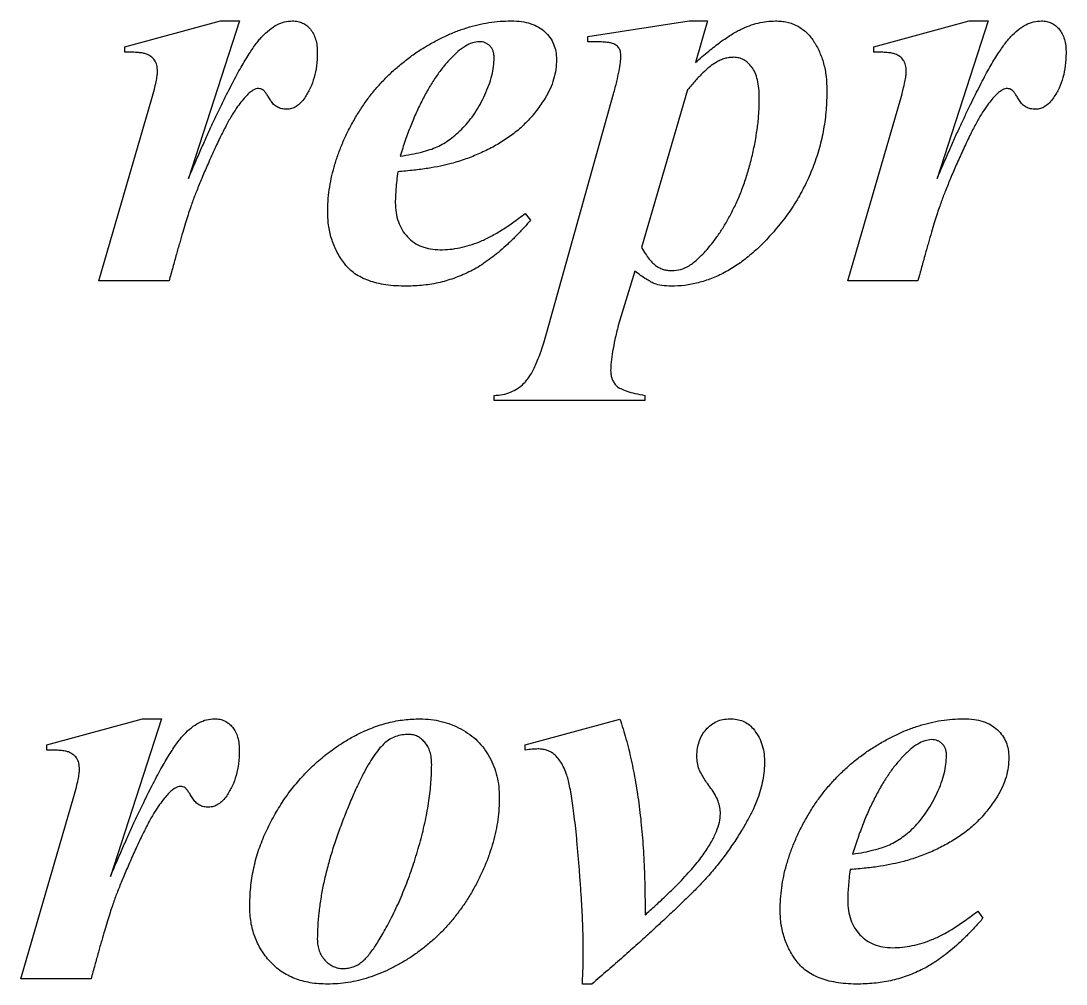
# Model space of a CAD drawing. Header units: inches. Extents: x -8.75 to 0, y -0.78 to 2.88.
# Drawn here: x -6.209 to -5.651, y 1.5 to 2.014 of the extents above; entities that cross this region are included whole.
import ezdxf

# ---------------------------------------------------------------- set-up
doc = ezdxf.new("R2010")
doc.units = ezdxf.units.IN
doc.header["$MEASUREMENT"] = 0

msp = doc.modelspace()

# ---------------------------------------------------------------- linework, layer by layer
at = {"color": 7, "linetype": 'Continuous', "lineweight": 25}
for p, q in [((-6.15331, 2), (-6.10227, 2.01389)), ((-6.09212, 2.01389), (-6.11942, 1.92969)), ((-6.10227, 2.01389), (-6.09212, 2.01389)), ((-5.90609, 2.00556), (-5.85184, 2.01389)), ((-5.85184, 2.01389), (-5.84203, 2.01389)), ((-5.84203, 2.01389), (-5.8485, 1.99167)), ((-5.75331, 2), (-5.70227, 2.01389)), ((-5.69212, 2.01389), (-5.71942, 1.92969)), ((-5.70227, 2.01389), (-5.69212, 2.01389)), ((-5.90609, 2.00278), (-5.90609, 2.00556)), ((-6.15331, 1.99722), (-6.15331, 2)), ((-5.75331, 1.99722), (-5.75331, 2)), ((-5.85279, 1.97704), (-5.8774, 1.8928)), ((-6.1672, 1.875), (-6.13886, 1.9724)), ((-5.92818, 1.84688), (-5.89229, 1.97491)), ((-5.7672, 1.875), (-5.73886, 1.9724)), ((-5.93942, 1.91111), (-5.93665, 1.90742)), ((-5.881, 1.8803), (-5.88977, 1.85122)), ((-6.12975, 1.875), (-6.1672, 1.875)), ((-5.72975, 1.875), (-5.7672, 1.875)), ((-5.95609, 1.81111), (-5.95609, 1.81389)), ((-5.87554, 1.81111), (-5.95609, 1.81111)), ((-5.87554, 1.81389), (-5.87554, 1.81111)), ((-6.19498, 1.6273), (-6.14394, 1.64119)), ((-6.13378, 1.64119), (-6.16108, 1.55698)), ((-6.14394, 1.64119), (-6.13378, 1.64119)), ((-5.93942, 1.6273), (-5.8889, 1.64106)), ((-6.19498, 1.62452), (-6.19498, 1.6273)), ((-5.93942, 1.62452), (-5.93942, 1.6273)), ((-6.20887, 1.5023), (-6.18053, 1.59969)), ((-5.69776, 1.53841), (-5.69498, 1.53472)), ((-6.17141, 1.5023), (-6.20887, 1.5023)), ((-5.90388, 1.49952), (-5.90887, 1.49952))]:
    msp.add_line(p, q, dxfattribs=at)
for points, knots in [([(-6.08005, 2.00551), (-6.07879, 2.00678), (-6.07639, 2.00918), (-6.07231, 2.01188), (-6.06807, 2.01358), (-6.06516, 2.01379), (-6.06373, 2.01389)], [0, 0, 0, 0, 0.2832358, 0.5391183, 0.7728496, 1, 1, 1, 1]), ([(-6.06373, 2.01389), (-6.06278, 2.01385), (-6.06094, 2.01378), (-6.05836, 2.01284), (-6.05603, 2.01144), (-6.05407, 2.00943), (-6.05245, 2.00694), (-6.05133, 2.00394), (-6.05063, 2.00049), (-6.05057, 1.99804), (-6.05054, 1.99674)], [0, 0, 0, 0, 0.116379, 0.225761, 0.334619, 0.44808, 0.569236, 0.697368, 0.841074, 1, 1, 1, 1]), ([(-6.04498, 1.91155), (-6.04494, 1.91357), (-6.04486, 1.91764), (-6.04416, 1.92372), (-6.04315, 1.92983), (-6.04159, 1.9359), (-6.0397, 1.942), (-6.03733, 1.94807), (-6.03461, 1.95418), (-6.03139, 1.9602), (-6.02787, 1.96612), (-6.02401, 1.97176), (-6.01982, 1.97709), (-6.0153, 1.98211), (-6.01052, 1.98688), (-6.00539, 1.99128), (-5.99999, 1.99544), (-5.9943, 1.99923), (-5.98844, 2.00261), (-5.98255, 2.00564), (-5.97667, 2.00822), (-5.97073, 2.01025), (-5.96482, 2.01187), (-5.95889, 2.01305), (-5.95296, 2.01377), (-5.94899, 2.01385), (-5.94702, 2.01389)], [0, 0, 0, 0, 0.039082, 0.078362, 0.117989, 0.158248, 0.199189, 0.24105, 0.28388, 0.328057, 0.3726, 0.416552, 0.459861, 0.503325, 0.546527, 0.59004, 0.633619, 0.677877, 0.721755, 0.764051, 0.805409, 0.845552, 0.884872, 0.923553, 0.962033, 1, 1, 1, 1]), ([(-5.94702, 2.01389), (-5.94513, 2.01384), (-5.94158, 2.01375), (-5.93662, 2.01258), (-5.93234, 2.0108), (-5.92887, 2.00818), (-5.92613, 2.00505), (-5.92414, 2.00149), (-5.92298, 1.99751), (-5.92283, 1.99474), (-5.92276, 1.99332)], [0, 0, 0, 0, 0.157556, 0.296643, 0.423401, 0.542675, 0.6567, 0.76879, 0.880952, 1, 1, 1, 1]), ([(-5.8485, 1.99167), (-5.8473, 1.99271), (-5.84497, 1.99474), (-5.84157, 1.99765), (-5.83829, 2.00025), (-5.83521, 2.00262), (-5.83229, 2.00468), (-5.82951, 2.00648), (-5.82694, 2.00806), (-5.82372, 2.00971), (-5.81982, 2.01138), (-5.81515, 2.01285), (-5.81046, 2.01369), (-5.80734, 2.01382), (-5.80579, 2.01389)], [0, 0, 0, 0, 0.096773, 0.188005, 0.272597, 0.351161, 0.424468, 0.49067, 0.552297, 0.607839, 0.711227, 0.809846, 0.90556, 1, 1, 1, 1]), ([(-5.80579, 2.01389), (-5.80472, 2.01385), (-5.80263, 2.01378), (-5.79959, 2.01332), (-5.79676, 2.01242), (-5.79408, 2.01127), (-5.79164, 2.00971), (-5.78934, 2.00788), (-5.78727, 2.00566), (-5.78477, 2.00225), (-5.78218, 1.99746), (-5.77989, 1.99111), (-5.77854, 1.98416), (-5.77839, 1.97932), (-5.77831, 1.97682)], [0, 0, 0, 0, 0.06224, 0.120922, 0.178038, 0.234064, 0.289526, 0.345664, 0.404484, 0.465123, 0.590666, 0.719249, 0.855301, 1, 1, 1, 1]), ([(-5.68005, 2.00551), (-5.67879, 2.00678), (-5.67639, 2.00918), (-5.67231, 2.01188), (-5.66807, 2.01358), (-5.66516, 2.01379), (-5.66373, 2.01389)], [0, 0, 0, 0, 0.2832358, 0.5391183, 0.7728496, 1, 1, 1, 1]), ([(-5.66373, 2.01389), (-5.66278, 2.01385), (-5.66094, 2.01378), (-5.65836, 2.01284), (-5.65603, 2.01144), (-5.65407, 2.00943), (-5.65245, 2.00694), (-5.65133, 2.00394), (-5.65063, 2.00049), (-5.65057, 1.99804), (-5.65054, 1.99674)], [0, 0, 0, 0, 0.116379, 0.225761, 0.334619, 0.44808, 0.569236, 0.697368, 0.841074, 1, 1, 1, 1]), ([(-6.11942, 1.92969), (-6.11835, 1.93219), (-6.11626, 1.93709), (-6.11314, 1.94423), (-6.11015, 1.95102), (-6.10723, 1.95741), (-6.10442, 1.96344), (-6.10168, 1.96911), (-6.0991, 1.97442), (-6.09656, 1.97932), (-6.09418, 1.98389), (-6.09191, 1.98809), (-6.08966, 1.99189), (-6.08755, 1.99534), (-6.08557, 1.99844), (-6.08365, 2.00114), (-6.08185, 2.00348), (-6.08062, 2.00487), (-6.08005, 2.00551)], [0, 0, 0, 0, 0.095301, 0.18648, 0.272875, 0.354696, 0.432414, 0.506037, 0.574896, 0.639227, 0.699262, 0.755246, 0.806323, 0.853838, 0.896685, 0.935191, 0.96984, 1, 1, 1, 1]), ([(-5.71942, 1.92969), (-5.71835, 1.93219), (-5.71626, 1.93709), (-5.71314, 1.94423), (-5.71015, 1.95102), (-5.70723, 1.95741), (-5.70442, 1.96344), (-5.70168, 1.96911), (-5.6991, 1.97442), (-5.69656, 1.97932), (-5.69418, 1.98389), (-5.69191, 1.98809), (-5.68966, 1.99189), (-5.68755, 1.99534), (-5.68557, 1.99844), (-5.68365, 2.00114), (-5.68185, 2.00348), (-5.68062, 2.00487), (-5.68005, 2.00551)], [0, 0, 0, 0, 0.095301, 0.18648, 0.272875, 0.354696, 0.432414, 0.506037, 0.574896, 0.639227, 0.699262, 0.755246, 0.806323, 0.853838, 0.896685, 0.935191, 0.96984, 1, 1, 1, 1]), ([(-5.96408, 2.00278), (-5.9653, 2.00264), (-5.9679, 2.00235), (-5.97178, 2.00039), (-5.97582, 1.99739), (-5.97837, 1.99478), (-5.97975, 1.99336)], [0, 0, 0, 0, 0.195013, 0.416861, 0.68378, 1, 1, 1, 1]), ([(-5.95609, 1.99431), (-5.95611, 1.99494), (-5.95614, 1.99614), (-5.95661, 1.99782), (-5.95727, 1.99933), (-5.95832, 2.00055), (-5.95951, 2.00156), (-5.96091, 2.00226), (-5.96244, 2.00272), (-5.96352, 2.00276), (-5.96408, 2.00278)], [0, 0, 0, 0, 0.142801, 0.272978, 0.397465, 0.51751, 0.637554, 0.753126, 0.873718, 1, 1, 1, 1]), ([(-5.88834, 1.99518), (-5.8884, 1.99597), (-5.8885, 1.99747), (-5.8894, 1.99958), (-5.89109, 2.00119), (-5.89315, 2.00202), (-5.89547, 2.00241), (-5.8982, 2.00266), (-5.90184, 2.00275), (-5.90457, 2.00277), (-5.90609, 2.00278)], [0, 0, 0, 0, 0.107658, 0.20502, 0.304291, 0.418521, 0.503053, 0.626208, 0.792392, 1, 1, 1, 1]), ([(-6.13591, 1.98681), (-6.13596, 1.98799), (-6.13604, 1.99016), (-6.13733, 1.993), (-6.13933, 1.99502), (-6.14152, 1.99614), (-6.14381, 1.99676), (-6.14632, 1.99699), (-6.14956, 1.99724), (-6.15198, 1.99723), (-6.15331, 1.99722)], [0, 0, 0, 0, 0.150745, 0.274893, 0.388689, 0.507831, 0.584565, 0.690788, 0.829821, 1, 1, 1, 1]), ([(-6.05054, 1.99674), (-6.05062, 1.99447), (-6.05077, 1.99005), (-6.05206, 1.98372), (-6.05409, 1.97789), (-6.05621, 1.9745), (-6.05726, 1.97283)], [0, 0, 0, 0, 0.270819, 0.525376, 0.765551, 1, 1, 1, 1]), ([(-6.00627, 1.94167), (-6.00425, 1.94197), (-6.00045, 1.94256), (-5.99514, 1.94375), (-5.99051, 1.94499), (-5.9865, 1.94657), (-5.98286, 1.94844), (-5.97943, 1.95079), (-5.97597, 1.95353), (-5.97261, 1.95679), (-5.96936, 1.96051), (-5.96631, 1.96471), (-5.96349, 1.96935), (-5.96098, 1.97436), (-5.95884, 1.97949), (-5.95723, 1.98456), (-5.95628, 1.98949), (-5.95615, 1.99273), (-5.95609, 1.99431)], [0, 0, 0, 0, 0.076865, 0.145034, 0.205136, 0.257311, 0.307089, 0.35899, 0.414116, 0.473151, 0.535406, 0.600225, 0.668527, 0.740015, 0.811443, 0.877706, 0.940411, 1, 1, 1, 1]), ([(-5.97975, 1.99336), (-5.98107, 1.99186), (-5.98381, 1.98878), (-5.9875, 1.98362), (-5.99108, 1.97796), (-5.99443, 1.97173), (-5.99771, 1.96502), (-6.00072, 1.95772), (-6.00365, 1.94992), (-6.00538, 1.94447), (-6.00627, 1.94167)], [0, 0, 0, 0, 0.102496, 0.210714, 0.32463, 0.445355, 0.572975, 0.707181, 0.84953, 1, 1, 1, 1]), ([(-5.92276, 1.99332), (-5.92284, 1.99154), (-5.92299, 1.988), (-5.92418, 1.98272), (-5.92608, 1.97751), (-5.92793, 1.97424), (-5.92888, 1.97257)], [0, 0, 0, 0, 0.242528, 0.485953, 0.737487, 1, 1, 1, 1]), ([(-5.89229, 1.97491), (-5.89169, 1.97712), (-5.89059, 1.98117), (-5.88939, 1.98677), (-5.88856, 1.99131), (-5.88841, 1.99401), (-5.88834, 1.99518)], [0, 0, 0, 0, 0.33171, 0.608594, 0.829634, 1, 1, 1, 1]), ([(-5.82797, 1.99444), (-5.82881, 1.99441), (-5.83046, 1.99434), (-5.83292, 1.99384), (-5.83529, 1.99298), (-5.83677, 1.99216), (-5.83752, 1.99175)], [0, 0, 0, 0, 0.251306, 0.493757, 0.746731, 1, 1, 1, 1]), ([(-5.81442, 1.97244), (-5.81447, 1.97424), (-5.81456, 1.97759), (-5.81526, 1.98223), (-5.81649, 1.98609), (-5.81825, 1.98917), (-5.82036, 1.99149), (-5.82266, 1.99324), (-5.82526, 1.99422), (-5.82706, 1.99437), (-5.82797, 1.99444)], [0, 0, 0, 0, 0.1871295, 0.3489499, 0.4871825, 0.6074022, 0.7151853, 0.8122658, 0.9057698, 1, 1, 1, 1]), ([(-5.73591, 1.98681), (-5.73596, 1.98799), (-5.73604, 1.99016), (-5.73733, 1.993), (-5.73933, 1.99502), (-5.74152, 1.99614), (-5.74381, 1.99676), (-5.74632, 1.99699), (-5.74956, 1.99724), (-5.75198, 1.99723), (-5.75331, 1.99722)], [0, 0, 0, 0, 0.150745, 0.274893, 0.388689, 0.507831, 0.584565, 0.690788, 0.829821, 1, 1, 1, 1]), ([(-5.65054, 1.99674), (-5.65062, 1.99447), (-5.65077, 1.99005), (-5.65206, 1.98372), (-5.65409, 1.97789), (-5.65621, 1.9745), (-5.65726, 1.97283)], [0, 0, 0, 0, 0.270819, 0.525376, 0.765551, 1, 1, 1, 1]), ([(-5.83752, 1.99175), (-5.83866, 1.99099), (-5.84117, 1.98931), (-5.84477, 1.98594), (-5.8488, 1.98189), (-5.8514, 1.97873), (-5.85279, 1.97704)], [0, 0, 0, 0, 0.19451, 0.424011, 0.692071, 1, 1, 1, 1]), ([(-6.13886, 1.9724), (-6.13841, 1.97406), (-6.13761, 1.97705), (-6.1367, 1.98112), (-6.13606, 1.98425), (-6.13595, 1.98607), (-6.13591, 1.98681)], [0, 0, 0, 0, 0.350075, 0.630908, 0.849316, 1, 1, 1, 1]), ([(-5.73886, 1.9724), (-5.73841, 1.97406), (-5.73761, 1.97705), (-5.7367, 1.98112), (-5.73606, 1.98425), (-5.73595, 1.98607), (-5.73591, 1.98681)], [0, 0, 0, 0, 0.350075, 0.630908, 0.849316, 1, 1, 1, 1]), ([(-6.08487, 1.97687), (-6.08544, 1.97648), (-6.08677, 1.97558), (-6.08869, 1.97366), (-6.09085, 1.97111), (-6.09332, 1.9679), (-6.09607, 1.96376), (-6.09902, 1.9585), (-6.10227, 1.95207), (-6.1057, 1.9448), (-6.1091, 1.93726), (-6.11218, 1.93004), (-6.11487, 1.92344), (-6.11693, 1.91822), (-6.1184, 1.91391), (-6.11968, 1.91018), (-6.12099, 1.9058), (-6.12248, 1.90083), (-6.12412, 1.89525), (-6.12591, 1.88905), (-6.12775, 1.88222), (-6.12906, 1.87747), (-6.12975, 1.875)], [0, 0, 0, 0, 0.018512, 0.042511, 0.072038, 0.107513, 0.150611, 0.204319, 0.267951, 0.342632, 0.41874, 0.488356, 0.551653, 0.608652, 0.63804, 0.673035, 0.713772, 0.759641, 0.811495, 0.868854, 0.93162, 1, 1, 1, 1]), ([(-6.08187, 1.97778), (-6.08237, 1.97774), (-6.08344, 1.97765), (-6.08437, 1.97714), (-6.08487, 1.97687)], [0, 0, 0, 0, 0.471736, 1, 1, 1, 1]), ([(-6.06686, 1.96667), (-6.06776, 1.96672), (-6.06949, 1.96682), (-6.07191, 1.96775), (-6.07398, 1.96925), (-6.07547, 1.97134), (-6.07663, 1.9734), (-6.07777, 1.97502), (-6.07862, 1.97621), (-6.07951, 1.97707), (-6.08058, 1.97764), (-6.08145, 1.97773), (-6.08187, 1.97778)], [0, 0, 0, 0, 0.137153, 0.261675, 0.387414, 0.520635, 0.64693, 0.748142, 0.820248, 0.868457, 0.935312, 1, 1, 1, 1]), ([(-5.77831, 1.97682), (-5.77839, 1.97332), (-5.77854, 1.96638), (-5.77995, 1.95614), (-5.78213, 1.94621), (-5.78531, 1.93659), (-5.78929, 1.92725), (-5.79419, 1.91822), (-5.79996, 1.90949), (-5.80446, 1.90405), (-5.80674, 1.9013)], [0, 0, 0, 0, 0.127432, 0.252144, 0.375066, 0.496856, 0.619895, 0.743724, 0.870093, 1, 1, 1, 1]), ([(-5.68487, 1.97687), (-5.68544, 1.97648), (-5.68677, 1.97558), (-5.68869, 1.97366), (-5.69085, 1.97111), (-5.69332, 1.9679), (-5.69607, 1.96376), (-5.69902, 1.9585), (-5.70227, 1.95207), (-5.7057, 1.9448), (-5.7091, 1.93726), (-5.71218, 1.93004), (-5.71487, 1.92344), (-5.71693, 1.91822), (-5.7184, 1.91391), (-5.71968, 1.91018), (-5.72099, 1.9058), (-5.72248, 1.90083), (-5.72412, 1.89525), (-5.72591, 1.88905), (-5.72775, 1.88222), (-5.72906, 1.87747), (-5.72975, 1.875)], [0, 0, 0, 0, 0.018512, 0.042511, 0.072038, 0.107513, 0.150611, 0.204319, 0.267951, 0.342632, 0.41874, 0.488356, 0.551653, 0.608652, 0.63804, 0.673035, 0.713772, 0.759641, 0.811495, 0.868854, 0.93162, 1, 1, 1, 1]), ([(-5.68187, 1.97778), (-5.68237, 1.97774), (-5.68344, 1.97765), (-5.68437, 1.97714), (-5.68487, 1.97687)], [0, 0, 0, 0, 0.471736, 1, 1, 1, 1]), ([(-5.66686, 1.96667), (-5.66776, 1.96672), (-5.66949, 1.96682), (-5.67191, 1.96775), (-5.67398, 1.96925), (-5.67547, 1.97134), (-5.67663, 1.9734), (-5.67777, 1.97502), (-5.67862, 1.97621), (-5.67951, 1.97707), (-5.68058, 1.97764), (-5.68145, 1.97773), (-5.68187, 1.97778)], [0, 0, 0, 0, 0.137153, 0.261675, 0.387414, 0.520635, 0.64693, 0.748142, 0.820248, 0.868457, 0.935312, 1, 1, 1, 1]), ([(-6.05726, 1.97283), (-6.05796, 1.9719), (-6.05927, 1.97016), (-6.06167, 1.96821), (-6.06418, 1.96689), (-6.06597, 1.96674), (-6.06686, 1.96667)], [0, 0, 0, 0, 0.294309, 0.549668, 0.77758, 1, 1, 1, 1]), ([(-5.92888, 1.97257), (-5.93034, 1.97037), (-5.93322, 1.96601), (-5.93831, 1.96013), (-5.94392, 1.95487), (-5.95014, 1.95038), (-5.95677, 1.9464), (-5.96382, 1.94301), (-5.97121, 1.94), (-5.97636, 1.93848), (-5.97896, 1.93772)], [0, 0, 0, 0, 0.126688, 0.250228, 0.372514, 0.49468, 0.617641, 0.742739, 0.869822, 1, 1, 1, 1]), ([(-5.86113, 1.88056), (-5.85954, 1.88068), (-5.85632, 1.88095), (-5.85244, 1.88272), (-5.84934, 1.88488), (-5.84669, 1.88724), (-5.84378, 1.89022), (-5.8406, 1.89382), (-5.83734, 1.89804), (-5.8341, 1.90286), (-5.83091, 1.90823), (-5.82786, 1.91414), (-5.82496, 1.92055), (-5.82231, 1.9274), (-5.82002, 1.93468), (-5.81804, 1.94227), (-5.81646, 1.94999), (-5.81528, 1.95763), (-5.81454, 1.96509), (-5.81446, 1.97001), (-5.81442, 1.97244)], [0, 0, 0, 0, 0.0431949, 0.0880858, 0.1145687, 0.1465809, 0.1849584, 0.2287468, 0.2778758, 0.3309451, 0.3876069, 0.4487348, 0.513093, 0.5801875, 0.6495962, 0.722044, 0.7948419, 0.8653799, 0.9334174, 1, 1, 1, 1]), ([(-5.65726, 1.97283), (-5.65796, 1.9719), (-5.65927, 1.97016), (-5.66167, 1.96821), (-5.66418, 1.96689), (-5.66597, 1.96674), (-5.66686, 1.96667)], [0, 0, 0, 0, 0.294309, 0.549668, 0.77758, 1, 1, 1, 1]), ([(-5.97896, 1.93772), (-5.98088, 1.93725), (-5.98501, 1.93625), (-5.99171, 1.93505), (-5.99933, 1.93408), (-6.00473, 1.93359), (-6.00757, 1.93333)], [0, 0, 0, 0, 0.20459, 0.439082, 0.704993, 1, 1, 1, 1]), ([(-6.00757, 1.93333), (-6.00777, 1.93176), (-6.00815, 1.92874), (-6.00851, 1.92442), (-6.00881, 1.92053), (-6.00885, 1.91808), (-6.00887, 1.91693)], [0, 0, 0, 0, 0.289329, 0.5539658, 0.7890769, 1, 1, 1, 1]), ([(-6.00887, 1.91693), (-6.00881, 1.91511), (-6.00869, 1.9116), (-6.00738, 1.90666), (-6.0054, 1.90221), (-6.00247, 1.89849), (-5.99896, 1.89536), (-5.99473, 1.89326), (-5.99, 1.89187), (-5.98666, 1.89174), (-5.98491, 1.89167)], [0, 0, 0, 0, 0.138619, 0.267658, 0.388404, 0.508312, 0.626725, 0.744958, 0.866809, 1, 1, 1, 1]), ([(-6.00292, 1.87222), (-6.00483, 1.87225), (-6.00851, 1.8723), (-6.01379, 1.87288), (-6.01862, 1.87376), (-6.02301, 1.87506), (-6.02693, 1.87675), (-6.0304, 1.87879), (-6.03341, 1.88121), (-6.03672, 1.88493), (-6.04002, 1.8901), (-6.04286, 1.89685), (-6.04469, 1.90404), (-6.04488, 1.90902), (-6.04498, 1.91155)], [0, 0, 0, 0, 0.087244, 0.167641, 0.242272, 0.311244, 0.376044, 0.436772, 0.49455, 0.55161, 0.663388, 0.773209, 0.884729, 1, 1, 1, 1]), ([(-5.98491, 1.89167), (-5.98316, 1.89171), (-5.97963, 1.89181), (-5.97436, 1.89268), (-5.96908, 1.89403), (-5.96372, 1.89593), (-5.95816, 1.89858), (-5.95223, 1.90196), (-5.94593, 1.90623), (-5.94167, 1.90943), (-5.93942, 1.91111)], [0, 0, 0, 0, 0.10426, 0.209667, 0.317162, 0.427674, 0.547407, 0.683078, 0.833212, 1, 1, 1, 1]), ([(-5.93665, 1.90742), (-5.93799, 1.90588), (-5.94063, 1.90285), (-5.94472, 1.89861), (-5.94875, 1.8947), (-5.95275, 1.89112), (-5.95674, 1.8879), (-5.96071, 1.88504), (-5.96459, 1.88244), (-5.96982, 1.87957), (-5.97652, 1.8766), (-5.98496, 1.87409), (-5.99381, 1.87252), (-5.99985, 1.87232), (-6.00292, 1.87222)], [0, 0, 0, 0, 0.0791, 0.154916, 0.227172, 0.295979, 0.361898, 0.424661, 0.484745, 0.542227, 0.654471, 0.766987, 0.881447, 1, 1, 1, 1]), ([(-5.80674, 1.9013), (-5.80881, 1.89899), (-5.81284, 1.8945), (-5.81939, 1.88859), (-5.82604, 1.88355), (-5.83286, 1.87944), (-5.83981, 1.87617), (-5.84696, 1.87393), (-5.85421, 1.87245), (-5.85911, 1.8723), (-5.86156, 1.87222)], [0, 0, 0, 0, 0.145241, 0.282407, 0.41207, 0.535455, 0.654878, 0.770785, 0.885311, 1, 1, 1, 1]), ([(-5.8774, 1.8928), (-5.87669, 1.89167), (-5.87536, 1.88959), (-5.87336, 1.88678), (-5.87138, 1.88464), (-5.86954, 1.88296), (-5.86756, 1.88191), (-5.86557, 1.88109), (-5.86339, 1.88067), (-5.86189, 1.8806), (-5.86113, 1.88056)], [0, 0, 0, 0, 0.1855262, 0.3459836, 0.4804219, 0.5922055, 0.691717, 0.7915357, 0.8925945, 1, 1, 1, 1]), ([(-5.86156, 1.87222), (-5.8632, 1.8723), (-5.86626, 1.87243), (-5.87002, 1.87334), (-5.87279, 1.87475), (-5.87519, 1.87622), (-5.878, 1.87807), (-5.87996, 1.87952), (-5.881, 1.8803)], [0, 0, 0, 0, 0.228449, 0.426421, 0.531873, 0.661135, 0.818199, 1, 1, 1, 1]), ([(-5.88977, 1.85122), (-5.89039, 1.84873), (-5.89154, 1.84412), (-5.89279, 1.83761), (-5.89366, 1.83207), (-5.89379, 1.82866), (-5.89385, 1.82713)], [0, 0, 0, 0, 0.313485, 0.582605, 0.811771, 1, 1, 1, 1]), ([(-5.95609, 1.81389), (-5.95455, 1.814), (-5.95154, 1.81423), (-5.94727, 1.81553), (-5.9434, 1.81752), (-5.94052, 1.81982), (-5.93846, 1.82219), (-5.93689, 1.82439), (-5.93532, 1.82704), (-5.93389, 1.83018), (-5.9324, 1.83372), (-5.93093, 1.8377), (-5.9295, 1.84213), (-5.92863, 1.84525), (-5.92818, 1.84688)], [0, 0, 0, 0, 0.098558, 0.192095, 0.28259, 0.375223, 0.425633, 0.482555, 0.547995, 0.621559, 0.70272, 0.793337, 0.892383, 1, 1, 1, 1]), ([(-5.89385, 1.82713), (-5.89381, 1.82631), (-5.89373, 1.82475), (-5.89311, 1.82253), (-5.89209, 1.82058), (-5.89062, 1.81876), (-5.88824, 1.81733), (-5.88496, 1.816), (-5.88061, 1.81484), (-5.87733, 1.81423), (-5.87554, 1.81389)], [0, 0, 0, 0, 0.097279, 0.187118, 0.273023, 0.358979, 0.462635, 0.601454, 0.781133, 1, 1, 1, 1]), ([(-6.12172, 1.63281), (-6.12046, 1.63407), (-6.11805, 1.63648), (-6.11398, 1.63917), (-6.10974, 1.64088), (-6.10683, 1.64108), (-6.1054, 1.64119)], [0, 0, 0, 0, 0.2832358, 0.5391183, 0.7728496, 1, 1, 1, 1]), ([(-6.1054, 1.64119), (-6.10445, 1.64115), (-6.10261, 1.64108), (-6.10002, 1.64014), (-6.0977, 1.63874), (-6.09573, 1.63672), (-6.09412, 1.63424), (-6.09299, 1.63123), (-6.0923, 1.62779), (-6.09224, 1.62533), (-6.0922, 1.62404)], [0, 0, 0, 0, 0.116379, 0.225761, 0.334619, 0.44808, 0.569236, 0.697368, 0.841074, 1, 1, 1, 1]), ([(-6.08665, 1.54093), (-6.08655, 1.54432), (-6.08635, 1.55102), (-6.08477, 1.56089), (-6.08228, 1.57045), (-6.07867, 1.57959), (-6.07433, 1.58826), (-6.06948, 1.59646), (-6.06403, 1.60405), (-6.05802, 1.61103), (-6.05156, 1.6175), (-6.04455, 1.62325), (-6.03712, 1.62842), (-6.02929, 1.63293), (-6.02111, 1.63658), (-6.01274, 1.63926), (-6.00419, 1.64089), (-5.99843, 1.64109), (-5.99554, 1.64119)], [0, 0, 0, 0, 0.068373, 0.135108, 0.201218, 0.267276, 0.332787, 0.396645, 0.459164, 0.521042, 0.582325, 0.643264, 0.703651, 0.764819, 0.825173, 0.88396, 0.941824, 1, 1, 1, 1]), ([(-5.99554, 1.64119), (-5.99364, 1.64112), (-5.98988, 1.64098), (-5.98432, 1.63995), (-5.97893, 1.63825), (-5.97382, 1.63586), (-5.96903, 1.63297), (-5.96487, 1.6294), (-5.96131, 1.62533), (-5.95842, 1.62074), (-5.9561, 1.6158), (-5.95452, 1.61053), (-5.95346, 1.60503), (-5.95336, 1.60126), (-5.95331, 1.59935)], [0, 0, 0, 0, 0.085554, 0.169688, 0.253802, 0.339259, 0.42356, 0.504942, 0.585336, 0.66653, 0.748481, 0.83034, 0.913832, 1, 1, 1, 1]), ([(-5.8889, 1.64106), (-5.88777, 1.63755), (-5.88545, 1.63036), (-5.88276, 1.61903), (-5.88034, 1.60702), (-5.87846, 1.59429), (-5.87704, 1.58085), (-5.87606, 1.5667), (-5.87548, 1.55184), (-5.87546, 1.54169), (-5.87545, 1.5365)], [0, 0, 0, 0, 0.104243, 0.214, 0.32976, 0.451209, 0.578589, 0.71255, 0.852839, 1, 1, 1, 1]), ([(-5.84776, 1.62135), (-5.84771, 1.62272), (-5.84762, 1.62536), (-5.84659, 1.62912), (-5.84511, 1.63257), (-5.84291, 1.63555), (-5.84028, 1.63805), (-5.83722, 1.63986), (-5.83383, 1.64102), (-5.83145, 1.64113), (-5.83022, 1.64119)], [0, 0, 0, 0, 0.138435, 0.267383, 0.392941, 0.518087, 0.640699, 0.758575, 0.876076, 1, 1, 1, 1]), ([(-5.83022, 1.64119), (-5.82896, 1.64114), (-5.82652, 1.64106), (-5.82312, 1.64), (-5.82007, 1.63842), (-5.81854, 1.63679), (-5.81777, 1.63598)], [0, 0, 0, 0, 0.271663, 0.52179, 0.760014, 1, 1, 1, 1]), ([(-5.81777, 1.63598), (-5.81682, 1.63474), (-5.81494, 1.63228), (-5.81303, 1.62801), (-5.81187, 1.62342), (-5.81172, 1.62024), (-5.81165, 1.61862)], [0, 0, 0, 0, 0.2487165, 0.4927091, 0.7403932, 1, 1, 1, 1]), ([(-5.80331, 1.53884), (-5.80327, 1.54087), (-5.80319, 1.54493), (-5.80249, 1.55102), (-5.80149, 1.55712), (-5.79993, 1.5632), (-5.79803, 1.56929), (-5.79566, 1.57537), (-5.79294, 1.58147), (-5.78972, 1.5875), (-5.7862, 1.59341), (-5.78234, 1.59906), (-5.77815, 1.60439), (-5.77364, 1.6094), (-5.76885, 1.61418), (-5.76372, 1.61858), (-5.75832, 1.62274), (-5.75263, 1.62652), (-5.74677, 1.62991), (-5.74089, 1.63293), (-5.735, 1.63552), (-5.72907, 1.63755), (-5.72315, 1.63916), (-5.71723, 1.64035), (-5.71129, 1.64107), (-5.70732, 1.64115), (-5.70535, 1.64119)], [0, 0, 0, 0, 0.039082, 0.078362, 0.117989, 0.158248, 0.199189, 0.24105, 0.28388, 0.328057, 0.3726, 0.416552, 0.459861, 0.503325, 0.546527, 0.59004, 0.633619, 0.677877, 0.721755, 0.764051, 0.805409, 0.845552, 0.884872, 0.923553, 0.962033, 1, 1, 1, 1]), ([(-5.70535, 1.64119), (-5.70347, 1.64114), (-5.69991, 1.64105), (-5.69495, 1.63988), (-5.69067, 1.63809), (-5.6872, 1.63547), (-5.68446, 1.63235), (-5.68247, 1.62879), (-5.68131, 1.62481), (-5.68117, 1.62204), (-5.68109, 1.62061)], [0, 0, 0, 0, 0.157556, 0.296643, 0.423401, 0.542675, 0.6567, 0.76879, 0.880952, 1, 1, 1, 1]), ([(-6.16108, 1.55698), (-6.16002, 1.55949), (-6.15793, 1.56439), (-6.1548, 1.57153), (-6.15182, 1.57831), (-6.1489, 1.5847), (-6.14609, 1.59074), (-6.14335, 1.5964), (-6.14076, 1.60171), (-6.13822, 1.60662), (-6.13584, 1.61118), (-6.13357, 1.61538), (-6.13133, 1.61919), (-6.12922, 1.62263), (-6.12723, 1.62573), (-6.12531, 1.62843), (-6.12352, 1.63078), (-6.12229, 1.63216), (-6.12172, 1.63281)], [0, 0, 0, 0, 0.095301, 0.18648, 0.272875, 0.354696, 0.432414, 0.506037, 0.574896, 0.639227, 0.699262, 0.755246, 0.806323, 0.853838, 0.896685, 0.935191, 0.96984, 1, 1, 1, 1]), ([(-6.00158, 1.63285), (-6.00283, 1.63279), (-6.00524, 1.63267), (-6.00869, 1.63185), (-6.01181, 1.6304), (-6.01358, 1.629), (-6.01447, 1.62829)], [0, 0, 0, 0, 0.2679971, 0.5173471, 0.7577141, 1, 1, 1, 1]), ([(-5.98942, 1.61679), (-5.98946, 1.618), (-5.98953, 1.6203), (-5.99021, 1.62354), (-5.99139, 1.62634), (-5.99301, 1.62866), (-5.99493, 1.63047), (-5.99697, 1.63188), (-5.99923, 1.63271), (-6.00079, 1.6328), (-6.00158, 1.63285)], [0, 0, 0, 0, 0.160943, 0.307485, 0.440153, 0.565263, 0.682999, 0.791977, 0.894836, 1, 1, 1, 1]), ([(-6.01447, 1.62829), (-6.01536, 1.62742), (-6.0173, 1.62551), (-6.01992, 1.62193), (-6.02272, 1.61766), (-6.02556, 1.61261), (-6.0285, 1.6068), (-6.03149, 1.6002), (-6.03461, 1.59285), (-6.0377, 1.58487), (-6.04071, 1.57665), (-6.0433, 1.56843), (-6.04552, 1.56044), (-6.04738, 1.55266), (-6.04875, 1.54506), (-6.04976, 1.53768), (-6.0504, 1.53051), (-6.05049, 1.52579), (-6.05054, 1.52348)], [0, 0, 0, 0, 0.033249, 0.072559, 0.117666, 0.169098, 0.227007, 0.290985, 0.362132, 0.439493, 0.518973, 0.59539, 0.668972, 0.739827, 0.808386, 0.874496, 0.93831, 1, 1, 1, 1]), ([(-5.9327, 1.62508), (-5.93373, 1.62506), (-5.93598, 1.625), (-5.93821, 1.62469), (-5.93942, 1.62452)], [0, 0, 0, 0, 0.45654, 1, 1, 1, 1]), ([(-5.92462, 1.6227), (-5.92518, 1.62307), (-5.92629, 1.62381), (-5.92824, 1.62454), (-5.93039, 1.62504), (-5.93191, 1.62507), (-5.9327, 1.62508)], [0, 0, 0, 0, 0.232086, 0.46643, 0.725898, 1, 1, 1, 1]), ([(-5.72241, 1.63007), (-5.72363, 1.62994), (-5.72623, 1.62964), (-5.73011, 1.62769), (-5.73415, 1.62469), (-5.7367, 1.62207), (-5.73808, 1.62066)], [0, 0, 0, 0, 0.1950134, 0.4168613, 0.6837801, 1, 1, 1, 1]), ([(-5.71442, 1.62161), (-5.71444, 1.62224), (-5.71447, 1.62343), (-5.71494, 1.62512), (-5.71561, 1.62663), (-5.71665, 1.62785), (-5.71785, 1.62885), (-5.71925, 1.62956), (-5.72078, 1.63002), (-5.72186, 1.63005), (-5.72241, 1.63007)], [0, 0, 0, 0, 0.142801, 0.272978, 0.397465, 0.51751, 0.637554, 0.753126, 0.873718, 1, 1, 1, 1]), ([(-6.17758, 1.6141), (-6.17762, 1.61529), (-6.17771, 1.61746), (-6.179, 1.6203), (-6.181, 1.62232), (-6.18319, 1.62344), (-6.18547, 1.62406), (-6.18799, 1.62429), (-6.19123, 1.62453), (-6.19365, 1.62452), (-6.19498, 1.62452)], [0, 0, 0, 0, 0.150745, 0.274893, 0.388689, 0.507831, 0.584565, 0.690788, 0.829821, 1, 1, 1, 1]), ([(-6.0922, 1.62404), (-6.09228, 1.62176), (-6.09244, 1.61734), (-6.09373, 1.61102), (-6.09576, 1.60519), (-6.09788, 1.6018), (-6.09893, 1.60013)], [0, 0, 0, 0, 0.270819, 0.525376, 0.765551, 1, 1, 1, 1]), ([(-5.9172, 1.61111), (-5.91768, 1.61237), (-5.91858, 1.61475), (-5.92033, 1.61794), (-5.92227, 1.62064), (-5.92386, 1.62203), (-5.92462, 1.6227)], [0, 0, 0, 0, 0.2891371, 0.5483522, 0.7819056, 1, 1, 1, 1]), ([(-5.83517, 1.59049), (-5.83523, 1.59161), (-5.83535, 1.59391), (-5.83637, 1.59733), (-5.83801, 1.60075), (-5.84019, 1.60402), (-5.84247, 1.60703), (-5.84422, 1.60984), (-5.84561, 1.61212), (-5.8468, 1.61462), (-5.84759, 1.61767), (-5.8477, 1.6201), (-5.84776, 1.62135)], [0, 0, 0, 0, 0.098795, 0.202351, 0.312663, 0.432816, 0.549123, 0.646243, 0.724699, 0.785296, 0.889747, 1, 1, 1, 1]), ([(-5.7646, 1.56896), (-5.76258, 1.56927), (-5.75878, 1.56985), (-5.75347, 1.57105), (-5.74884, 1.57229), (-5.74484, 1.57387), (-5.7412, 1.57573), (-5.73777, 1.57809), (-5.73431, 1.58082), (-5.73094, 1.58408), (-5.72769, 1.58781), (-5.72464, 1.592), (-5.72183, 1.59665), (-5.71931, 1.60166), (-5.71717, 1.60678), (-5.71557, 1.61186), (-5.71462, 1.61679), (-5.71449, 1.62003), (-5.71442, 1.62161)], [0, 0, 0, 0, 0.076865, 0.145034, 0.205136, 0.257311, 0.307089, 0.35899, 0.414116, 0.473151, 0.535406, 0.600225, 0.668527, 0.740015, 0.811443, 0.877706, 0.940411, 1, 1, 1, 1]), ([(-5.73808, 1.62066), (-5.73941, 1.61916), (-5.74214, 1.61608), (-5.74583, 1.61092), (-5.74941, 1.60526), (-5.75277, 1.59903), (-5.75604, 1.59232), (-5.75905, 1.58502), (-5.76199, 1.57721), (-5.76371, 1.57176), (-5.7646, 1.56896)], [0, 0, 0, 0, 0.102496, 0.210714, 0.32463, 0.445355, 0.572975, 0.707181, 0.84953, 1, 1, 1, 1]), ([(-5.68109, 1.62061), (-5.68117, 1.61884), (-5.68133, 1.61529), (-5.68252, 1.61002), (-5.68441, 1.6048), (-5.68626, 1.60154), (-5.68721, 1.59987)], [0, 0, 0, 0, 0.242528, 0.485953, 0.737487, 1, 1, 1, 1]), ([(-6.18053, 1.59969), (-6.18008, 1.60135), (-6.17927, 1.60435), (-6.17837, 1.60842), (-6.17773, 1.61155), (-6.17762, 1.61336), (-6.17758, 1.6141)], [0, 0, 0, 0, 0.350075, 0.630908, 0.849316, 1, 1, 1, 1]), ([(-6.02666, 1.51137), (-6.02611, 1.51187), (-6.02489, 1.51295), (-6.02312, 1.5149), (-6.02133, 1.51733), (-6.01936, 1.52008), (-6.01739, 1.52329), (-6.01524, 1.52684), (-6.01304, 1.53084), (-6.00995, 1.53677), (-6.00625, 1.5447), (-6.00212, 1.55465), (-5.99857, 1.56513), (-5.99538, 1.57589), (-5.99274, 1.58665), (-5.99087, 1.59711), (-5.98968, 1.6071), (-5.98951, 1.61362), (-5.98942, 1.61679)], [0, 0, 0, 0, 0.019705, 0.042924, 0.069319, 0.09916, 0.132071, 0.168505, 0.208627, 0.25247, 0.344777, 0.439194, 0.536414, 0.636224, 0.735117, 0.828115, 0.916399, 1, 1, 1, 1]), ([(-5.81165, 1.61862), (-5.81169, 1.61691), (-5.81176, 1.61349), (-5.81249, 1.60839), (-5.81366, 1.60333), (-5.81537, 1.59825), (-5.81756, 1.59295), (-5.8205, 1.58734), (-5.82399, 1.58124), (-5.82812, 1.57484), (-5.83262, 1.56832), (-5.83754, 1.56206), (-5.84265, 1.55603), (-5.84629, 1.55226), (-5.84811, 1.55039)], [0, 0, 0, 0, 0.064783, 0.129556, 0.194885, 0.261318, 0.332625, 0.412107, 0.5013, 0.598985, 0.700631, 0.801465, 0.901059, 1, 1, 1, 1]), ([(-5.90844, 1.51818), (-5.90844, 1.51969), (-5.90847, 1.52287), (-5.9086, 1.52788), (-5.90884, 1.53337), (-5.90907, 1.53934), (-5.90948, 1.54577), (-5.90997, 1.55269), (-5.91046, 1.56008), (-5.91112, 1.56776), (-5.91179, 1.57535), (-5.91246, 1.58245), (-5.91322, 1.58889), (-5.91392, 1.59464), (-5.91473, 1.59971), (-5.91548, 1.60412), (-5.91629, 1.60786), (-5.91692, 1.6101), (-5.9172, 1.61111)], [0, 0, 0, 0, 0.048283, 0.102152, 0.160691, 0.224816, 0.29365, 0.367639, 0.447219, 0.531533, 0.614962, 0.691458, 0.760616, 0.822862, 0.877357, 0.925441, 0.966328, 1, 1, 1, 1]), ([(-6.12653, 1.60416), (-6.12711, 1.60377), (-6.12843, 1.60288), (-6.13035, 1.60095), (-6.13251, 1.59841), (-6.13499, 1.59519), (-6.13774, 1.59106), (-6.14068, 1.5858), (-6.14394, 1.57937), (-6.14737, 1.57209), (-6.15077, 1.56455), (-6.15385, 1.55734), (-6.15654, 1.55074), (-6.1586, 1.54551), (-6.16006, 1.5412), (-6.16135, 1.53747), (-6.16266, 1.5331), (-6.16414, 1.52812), (-6.16579, 1.52254), (-6.16758, 1.51634), (-6.16942, 1.50951), (-6.17073, 1.50477), (-6.17141, 1.5023)], [0, 0, 0, 0, 0.018512, 0.042511, 0.072038, 0.107513, 0.150611, 0.204319, 0.267951, 0.342632, 0.41874, 0.488356, 0.551653, 0.608652, 0.63804, 0.673035, 0.713772, 0.759641, 0.811495, 0.868854, 0.93162, 1, 1, 1, 1]), ([(-6.12354, 1.60507), (-6.12404, 1.60503), (-6.1251, 1.60495), (-6.12604, 1.60443), (-6.12653, 1.60416)], [0, 0, 0, 0, 0.471736, 1, 1, 1, 1]), ([(-6.10852, 1.59396), (-6.10943, 1.59402), (-6.11116, 1.59412), (-6.11357, 1.59504), (-6.11564, 1.59655), (-6.11713, 1.59864), (-6.1183, 1.6007), (-6.11943, 1.60231), (-6.12028, 1.6035), (-6.12117, 1.60436), (-6.12225, 1.60493), (-6.12311, 1.60503), (-6.12354, 1.60507)], [0, 0, 0, 0, 0.137153, 0.261675, 0.387414, 0.520635, 0.64693, 0.748142, 0.820248, 0.868457, 0.935312, 1, 1, 1, 1]), ([(-6.09893, 1.60013), (-6.09963, 1.59919), (-6.10094, 1.59745), (-6.10334, 1.59551), (-6.10585, 1.59419), (-6.10764, 1.59404), (-6.10852, 1.59396)], [0, 0, 0, 0, 0.294309, 0.549668, 0.77758, 1, 1, 1, 1]), ([(-5.95331, 1.59935), (-5.95336, 1.59735), (-5.95345, 1.59333), (-5.95406, 1.58731), (-5.95513, 1.58128), (-5.95654, 1.57526), (-5.95844, 1.56923), (-5.96073, 1.56322), (-5.96345, 1.5572), (-5.9665, 1.55122), (-5.96989, 1.54539), (-5.97365, 1.53989), (-5.9776, 1.53465), (-5.9818, 1.52973), (-5.98634, 1.52517), (-5.99112, 1.52092), (-5.99612, 1.51694), (-6.00138, 1.51333), (-6.00677, 1.51011), (-6.01217, 1.50723), (-6.01763, 1.5049), (-6.02307, 1.50294), (-6.02854, 1.5014), (-6.03401, 1.50033), (-6.03949, 1.49964), (-6.04316, 1.49956), (-6.04498, 1.49952)], [0, 0, 0, 0, 0.040288, 0.081046, 0.121912, 0.163592, 0.205763, 0.249164, 0.293302, 0.33884, 0.384474, 0.429222, 0.47316, 0.516609, 0.559725, 0.602707, 0.645492, 0.688706, 0.731235, 0.772081, 0.811808, 0.850842, 0.888714, 0.926191, 0.963211, 1, 1, 1, 1]), ([(-5.68721, 1.59987), (-5.68867, 1.59766), (-5.69155, 1.59331), (-5.69665, 1.58742), (-5.70225, 1.58216), (-5.70848, 1.57767), (-5.7151, 1.5737), (-5.72215, 1.5703), (-5.72955, 1.5673), (-5.73469, 1.56578), (-5.7373, 1.56501)], [0, 0, 0, 0, 0.126688, 0.250228, 0.372514, 0.49468, 0.617641, 0.742739, 0.869822, 1, 1, 1, 1]), ([(-5.87545, 1.5365), (-5.87361, 1.53814), (-5.87003, 1.54132), (-5.86497, 1.54604), (-5.86035, 1.55054), (-5.85614, 1.55474), (-5.85246, 1.55878), (-5.84913, 1.56248), (-5.8463, 1.566), (-5.84324, 1.57026), (-5.84006, 1.57512), (-5.83738, 1.5807), (-5.83552, 1.58573), (-5.83528, 1.58899), (-5.83517, 1.59049)], [0, 0, 0, 0, 0.107638, 0.208494, 0.301714, 0.388681, 0.467682, 0.540069, 0.605572, 0.664742, 0.768504, 0.858207, 0.934597, 1, 1, 1, 1]), ([(-5.7373, 1.56501), (-5.73922, 1.56455), (-5.74334, 1.56354), (-5.75005, 1.56235), (-5.75767, 1.56137), (-5.76306, 1.56089), (-5.7659, 1.56063)], [0, 0, 0, 0, 0.20459, 0.439082, 0.704993, 1, 1, 1, 1]), ([(-5.7659, 1.56063), (-5.7661, 1.55905), (-5.76648, 1.55604), (-5.76685, 1.55172), (-5.76715, 1.54783), (-5.76718, 1.54538), (-5.7672, 1.54422)], [0, 0, 0, 0, 0.289329, 0.5539658, 0.7890769, 1, 1, 1, 1]), ([(-5.84811, 1.55039), (-5.84987, 1.54863), (-5.85352, 1.54499), (-5.8593, 1.53942), (-5.8656, 1.5336), (-5.87231, 1.52737), (-5.87954, 1.52087), (-5.88721, 1.51401), (-5.89537, 1.50685), (-5.901, 1.502), (-5.90388, 1.49952)], [0, 0, 0, 0, 0.098776, 0.204886, 0.318774, 0.440003, 0.568615, 0.705005, 0.848797, 1, 1, 1, 1]), ([(-5.7672, 1.54422), (-5.76714, 1.54241), (-5.76703, 1.5389), (-5.76571, 1.53395), (-5.76373, 1.52951), (-5.76081, 1.52578), (-5.75729, 1.52266), (-5.75306, 1.52055), (-5.74834, 1.51917), (-5.74499, 1.51903), (-5.74324, 1.51896)], [0, 0, 0, 0, 0.138619, 0.267658, 0.388404, 0.508312, 0.626725, 0.744958, 0.866809, 1, 1, 1, 1]), ([(-6.04498, 1.49952), (-6.04659, 1.49955), (-6.04973, 1.4996), (-6.05429, 1.50017), (-6.05857, 1.50114), (-6.0626, 1.50243), (-6.06635, 1.50412), (-6.06979, 1.50622), (-6.07296, 1.50867), (-6.0758, 1.5115), (-6.07835, 1.51457), (-6.08058, 1.51784), (-6.08246, 1.52128), (-6.08396, 1.5249), (-6.08522, 1.52865), (-6.08599, 1.53261), (-6.08656, 1.53671), (-6.08662, 1.53951), (-6.08665, 1.54093)], [0, 0, 0, 0, 0.072878, 0.142298, 0.208199, 0.271692, 0.33365, 0.394303, 0.454151, 0.514931, 0.575502, 0.635011, 0.694027, 0.75313, 0.812473, 0.873468, 0.935645, 1, 1, 1, 1]), ([(-5.76126, 1.49952), (-5.76317, 1.49954), (-5.76684, 1.49959), (-5.77212, 1.50018), (-5.77695, 1.50105), (-5.78134, 1.50236), (-5.78526, 1.50404), (-5.78873, 1.50609), (-5.79175, 1.5085), (-5.79505, 1.51223), (-5.79836, 1.5174), (-5.8012, 1.52414), (-5.80302, 1.53134), (-5.80321, 1.53631), (-5.80331, 1.53884)], [0, 0, 0, 0, 0.087244, 0.167641, 0.242272, 0.311244, 0.376044, 0.436772, 0.49455, 0.55161, 0.663388, 0.773209, 0.884729, 1, 1, 1, 1]), ([(-5.74324, 1.51896), (-5.74149, 1.51901), (-5.73796, 1.5191), (-5.73269, 1.51998), (-5.72742, 1.52133), (-5.72205, 1.52323), (-5.71649, 1.52587), (-5.71057, 1.52926), (-5.70426, 1.53353), (-5.7, 1.53672), (-5.69776, 1.53841)], [0, 0, 0, 0, 0.10426, 0.209667, 0.317162, 0.427674, 0.547407, 0.683078, 0.833212, 1, 1, 1, 1]), ([(-5.69498, 1.53472), (-5.69633, 1.53317), (-5.69897, 1.53015), (-5.70305, 1.52591), (-5.70709, 1.52199), (-5.71108, 1.51841), (-5.71507, 1.5152), (-5.71904, 1.51234), (-5.72293, 1.50974), (-5.72815, 1.50687), (-5.73485, 1.5039), (-5.7433, 1.50138), (-5.75214, 1.49981), (-5.75818, 1.49962), (-5.76126, 1.49952)], [0, 0, 0, 0, 0.0791, 0.154916, 0.227172, 0.295979, 0.361898, 0.424661, 0.484745, 0.542227, 0.654471, 0.766987, 0.881447, 1, 1, 1, 1]), ([(-6.05054, 1.52348), (-6.05049, 1.52239), (-6.05041, 1.52029), (-6.04957, 1.5173), (-6.04834, 1.51457), (-6.04652, 1.51223), (-6.04441, 1.51029), (-6.04202, 1.50891), (-6.03948, 1.50797), (-6.03768, 1.50789), (-6.03678, 1.50785)], [0, 0, 0, 0, 0.141117, 0.271235, 0.399612, 0.526778, 0.652943, 0.768103, 0.883172, 1, 1, 1, 1]), ([(-5.90887, 1.49952), (-5.90882, 1.50146), (-5.90872, 1.50508), (-5.90849, 1.51012), (-5.90849, 1.51441), (-5.90845, 1.51701), (-5.90844, 1.51818)], [0, 0, 0, 0, 0.311665, 0.581505, 0.811675, 1, 1, 1, 1]), ([(-6.03678, 1.50785), (-6.03585, 1.50789), (-6.03402, 1.50797), (-6.03136, 1.50865), (-6.02887, 1.50977), (-6.0274, 1.51084), (-6.02666, 1.51137)], [0, 0, 0, 0, 0.255377, 0.501412, 0.750643, 1, 1, 1, 1])]:
    msp.add_open_spline(points, degree=3, knots=knots, dxfattribs=at)

doc.saveas('drawing.dxf')
